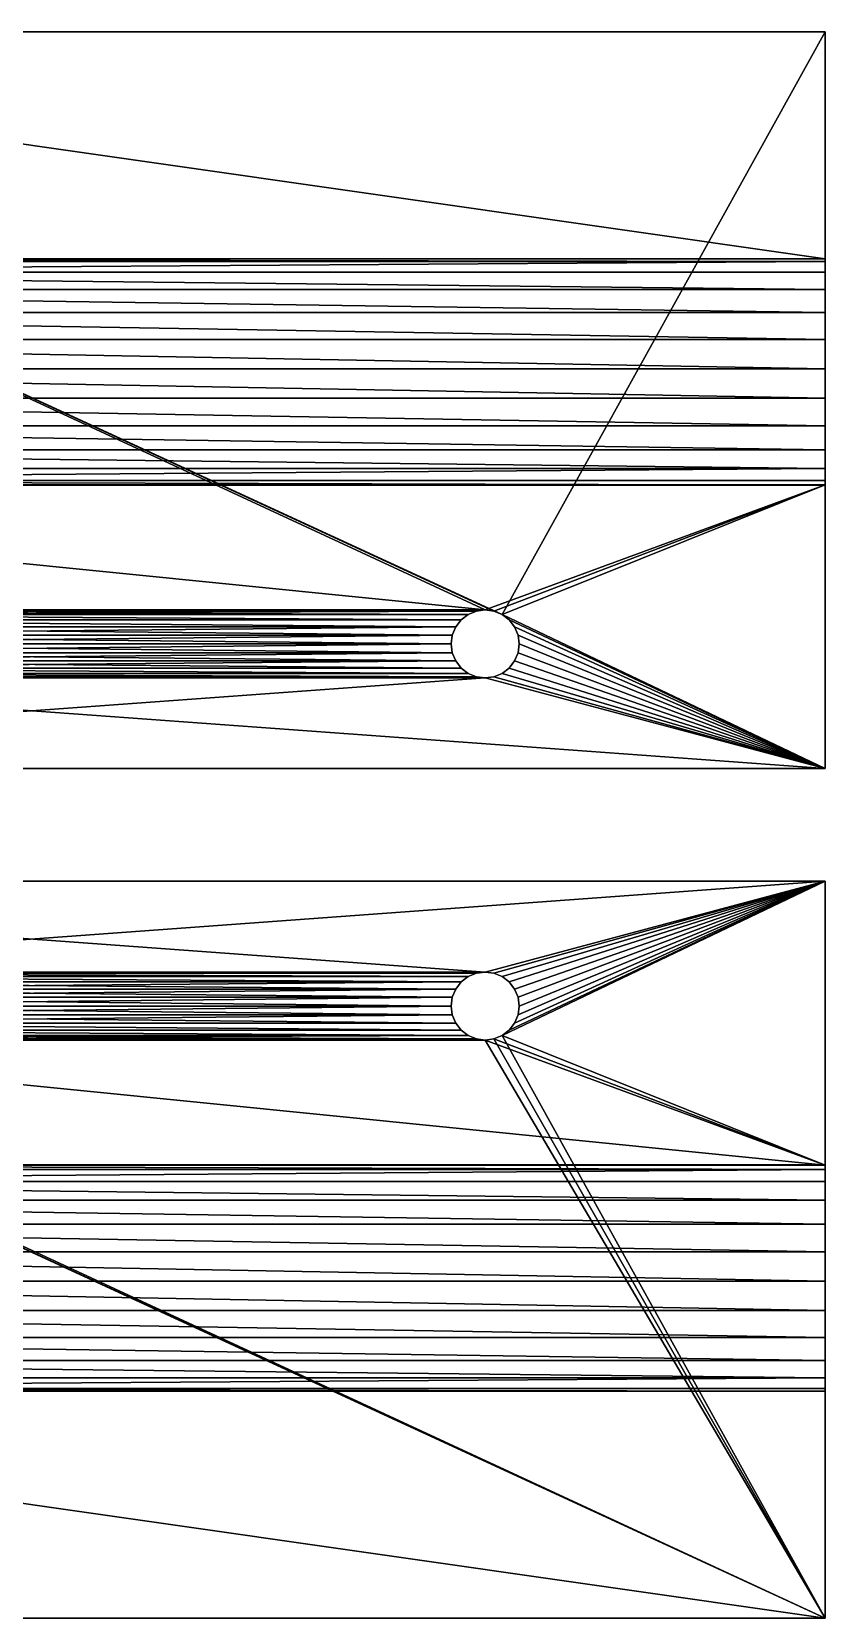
# Model space of a CAD drawing. Header units: metres. Extents: x 0 to 683, y 0 to 667.
# Drawn here: x 137 to 172, y 284.8 to 354.8 of the extents above; entities that cross this region are included whole.
import ezdxf

# ---------------------------------------------------------------- set-up
doc = ezdxf.new("R2010")
doc.units = ezdxf.units.M

msp = doc.modelspace()

# ---------------------------------------------------------------- meshes
at = {"layer": 'Y Support top'}
mesh = msp.add_polyface(dxfattribs=at)
corners = [(102, 354.769, 0), (172, 344.752, 0), (172, 354.769, 0), (102, 344.752, 0)]
mesh.append_faces([[corners[k] for k in face] for face in [(0, 1, 2), (1, 0, 3)]], dxfattribs={"vtx0": -1})
mesh = msp.add_polyface(dxfattribs=at)
corners = [(102, 354.769, -10), (172, 354.769, 0), (172, 354.769, -10), (102, 354.769, 0)]
mesh.append_faces([[corners[k] for k in face] for face in [(0, 1, 2), (1, 0, 3)]], dxfattribs={"vtx0": -1})
mesh = msp.add_polyface(dxfattribs=at)
corners = [(172, 354.769, -10), (157.75, 329.068, -10), (102, 354.769, -10), (172, 322.269, -10), (157.388, 329.217, -10), (157, 329.269, -10), (158.061, 328.829, -10), (158.299, 328.519, -10), (158.449, 328.157, -10), (158.5, 327.769, -10), (158.449, 327.38, -10), (158.299, 327.019, -10), (158.061, 326.708, -10), (157.75, 326.469, -10), (157.388, 326.32, -10), (157, 326.269, -10), (117, 326.269, -10), (116.25, 329.068, -10), (102, 322.269, -10), (116.612, 329.217, -10), (117, 329.269, -10), (115.939, 328.829, -10), (115.701, 328.519, -10), (115.551, 328.157, -10), (115.5, 327.769, -10), (115.551, 327.38, -10), (115.701, 327.019, -10), (115.939, 326.708, -10), (116.25, 326.469, -10), (116.612, 326.32, -10), (156.612, 329.217, -10), (117.388, 329.217, -10), (156.25, 329.068, -10), (117.75, 329.068, -10), (155.939, 328.829, -10), (118.061, 328.829, -10), (155.701, 328.519, -10), (118.299, 328.519, -10), (155.551, 328.157, -10), (118.449, 328.157, -10), (155.5, 327.769, -10), (118.5, 327.769, -10), (155.551, 327.38, -10), (118.449, 327.38, -10), (155.701, 327.019, -10), (118.299, 327.019, -10), (155.939, 326.708, -10), (118.061, 326.708, -10), (156.25, 326.469, -10), (117.75, 326.469, -10), (156.612, 326.32, -10), (117.388, 326.32, -10)]
mesh.append_faces([[corners[k] for k in face] for face in [(0, 1, 2), (1, 3, 6), (6, 3, 7), (7, 3, 8), (8, 3, 9), (9, 3, 10), (10, 3, 11), (11, 3, 12), (12, 3, 13), (13, 3, 14), (14, 3, 15), (2, 17, 18), (17, 2, 19), (19, 2, 20), (18, 16, 3), (30, 20, 5), (20, 30, 31), (31, 32, 33), (33, 34, 35), (35, 36, 37), (37, 38, 39), (39, 40, 41), (41, 42, 43), (43, 44, 45), (45, 46, 47), (47, 48, 49), (49, 50, 51), (51, 15, 16)]], dxfattribs={"vtx0": -1, "vtx1": -1})
mesh.append_faces([[corners[k] for k in face] for face in [(15, 3, 16), (20, 2, 5)]], dxfattribs={"vtx0": -1, "vtx1": -1, "vtx2": -1})
mesh.append_faces([[corners[k] for k in face] for face in [(1, 0, 3), (2, 1, 4), (2, 4, 5), (18, 17, 21), (18, 21, 22), (18, 22, 23), (18, 23, 24), (18, 24, 25), (18, 25, 26), (18, 26, 27), (18, 27, 28), (18, 28, 29), (18, 29, 16), (31, 30, 32), (33, 32, 34), (35, 34, 36), (37, 36, 38), (39, 38, 40), (41, 40, 42), (43, 42, 44), (45, 44, 46), (47, 46, 48), (49, 48, 50), (51, 50, 15)]], dxfattribs={"vtx0": -1, "vtx2": -1})
mesh = msp.add_polyface(dxfattribs=at)
corners = [(172, 322.269, -10), (172, 334.785, 0), (172, 322.269, 0), (172, 334.77, -0.137), (172, 334.976, -1.426), (172, 335.508, -2.618), (172, 336.331, -3.631), (172, 337.388, -4.397), (172, 338.607, -4.863), (172, 339.905, -4.998), (172, 344.632, -1.162), (172, 354.769, 0), (172, 344.752, 0), (172, 354.769, -10), (172, 344.165, -2.381), (172, 343.399, -3.438), (172, 342.386, -4.26), (172, 341.194, -4.792)]
mesh.append_faces([[corners[k] for k in face] for face in [(0, 1, 2), (10, 11, 12)]], dxfattribs={"vtx0": -1})
mesh.append_faces([[corners[k] for k in face] for face in [(1, 0, 3), (3, 0, 4), (4, 0, 5), (5, 0, 6), (6, 0, 7), (7, 0, 8), (8, 0, 9), (11, 10, 13), (13, 9, 0)]], dxfattribs={"vtx0": -1, "vtx1": -1})
mesh.append_faces([[corners[k] for k in face] for face in [(13, 10, 14), (13, 14, 15), (13, 15, 16), (13, 16, 17), (13, 17, 9)]], dxfattribs={"vtx0": -1, "vtx2": -1})
mesh = msp.add_polyface(dxfattribs=at)
corners = [(102, 344.752, 0), (172, 344.632, -1.162), (172, 344.752, 0), (102, 344.632, -1.162)]
mesh.append_faces([[corners[k] for k in face] for face in [(0, 1, 2), (1, 0, 3)]], dxfattribs={"vtx0": -1})
mesh = msp.add_polyface(dxfattribs=at)
corners = [(172, 344.632, -1.162), (102, 344.165, -2.381), (172, 344.165, -2.381), (102, 344.632, -1.162)]
mesh.append_faces([[corners[k] for k in face] for face in [(0, 1, 2), (1, 0, 3)]], dxfattribs={"vtx0": -1})
mesh = msp.add_polyface(dxfattribs=at)
corners = [(102, 344.165, -2.381), (172, 343.399, -3.438), (172, 344.165, -2.381), (102, 343.399, -3.438)]
mesh.append_faces([[corners[k] for k in face] for face in [(0, 1, 2), (1, 0, 3)]], dxfattribs={"vtx0": -1})
mesh = msp.add_polyface(dxfattribs=at)
corners = [(102, 343.399, -3.438), (172, 342.386, -4.26), (172, 343.399, -3.438), (102, 342.386, -4.26)]
mesh.append_faces([[corners[k] for k in face] for face in [(0, 1, 2), (1, 0, 3)]], dxfattribs={"vtx0": -1})
mesh = msp.add_polyface(dxfattribs=at)
corners = [(102, 342.386, -4.26), (172, 341.194, -4.792), (172, 342.386, -4.26), (102, 341.194, -4.792)]
mesh.append_faces([[corners[k] for k in face] for face in [(0, 1, 2), (1, 0, 3)]], dxfattribs={"vtx0": -1})
mesh = msp.add_polyface(dxfattribs=at)
corners = [(102, 341.194, -4.792), (172, 339.905, -4.998), (172, 341.194, -4.792), (102, 339.905, -4.998)]
mesh.append_faces([[corners[k] for k in face] for face in [(0, 1, 2), (1, 0, 3)]], dxfattribs={"vtx0": -1})
mesh = msp.add_polyface(dxfattribs=at)
corners = [(102, 339.905, -4.998), (172, 338.607, -4.863), (172, 339.905, -4.998), (102, 338.607, -4.863)]
mesh.append_faces([[corners[k] for k in face] for face in [(0, 1, 2), (1, 0, 3)]], dxfattribs={"vtx0": -1})
mesh = msp.add_polyface(dxfattribs=at)
corners = [(102, 338.607, -4.863), (172, 337.388, -4.397), (172, 338.607, -4.863), (102, 337.388, -4.397)]
mesh.append_faces([[corners[k] for k in face] for face in [(0, 1, 2), (1, 0, 3)]], dxfattribs={"vtx0": -1})
mesh = msp.add_polyface(dxfattribs=at)
corners = [(102, 337.388, -4.397), (172, 336.331, -3.631), (172, 337.388, -4.397), (102, 336.331, -3.631)]
mesh.append_faces([[corners[k] for k in face] for face in [(0, 1, 2), (1, 0, 3)]], dxfattribs={"vtx0": -1})
mesh = msp.add_polyface(dxfattribs=at)
corners = [(102, 336.331, -3.631), (172, 335.508, -2.618), (172, 336.331, -3.631), (102, 335.508, -2.618)]
mesh.append_faces([[corners[k] for k in face] for face in [(0, 1, 2), (1, 0, 3)]], dxfattribs={"vtx0": -1})
mesh = msp.add_polyface(dxfattribs=at)
corners = [(172, 335.508, -2.618), (102, 334.976, -1.426), (172, 334.976, -1.426), (102, 335.508, -2.618)]
mesh.append_faces([[corners[k] for k in face] for face in [(0, 1, 2), (1, 0, 3)]], dxfattribs={"vtx0": -1})
mesh = msp.add_polyface(dxfattribs=at)
corners = [(102, 334.976, -1.426), (172, 334.77, -0.137), (172, 334.976, -1.426), (102, 334.77, -0.137)]
mesh.append_faces([[corners[k] for k in face] for face in [(0, 1, 2), (1, 0, 3)]], dxfattribs={"vtx0": -1})
mesh = msp.add_polyface(dxfattribs=at)
corners = [(102, 334.77, -0.137), (172, 334.785, 0), (172, 334.77, -0.137), (102, 334.785, 0)]
mesh.append_faces([[corners[k] for k in face] for face in [(0, 1, 2), (1, 0, 3)]], dxfattribs={"vtx0": -1})
mesh = msp.add_polyface(dxfattribs=at)
corners = [(102, 334.785, 0), (116.612, 329.217, 0), (117, 329.269, 0), (116.25, 329.068, 0), (102, 322.269, 0), (115.939, 328.829, 0), (115.701, 328.519, 0), (115.551, 328.157, 0), (115.5, 327.769, 0), (115.551, 327.38, 0), (115.701, 327.019, 0), (115.939, 326.708, 0), (116.25, 326.469, 0), (116.612, 326.32, 0), (117, 326.269, 0), (157, 326.269, 0), (172, 322.269, 0), (172, 334.785, 0), (157.75, 329.068, 0), (157.388, 329.217, 0), (157, 329.269, 0), (158.061, 328.829, 0), (158.299, 328.519, 0), (158.449, 328.157, 0), (158.5, 327.769, 0), (158.449, 327.38, 0), (158.299, 327.019, 0), (158.061, 326.708, 0), (157.75, 326.469, 0), (157.388, 326.32, 0), (117.388, 329.217, 0), (156.612, 329.217, 0), (117.75, 329.068, 0), (156.25, 329.068, 0), (155.939, 328.829, 0), (118.061, 328.829, 0), (155.701, 328.519, 0), (118.299, 328.519, 0), (118.449, 328.157, 0), (155.551, 328.157, 0), (118.5, 327.769, 0), (155.5, 327.769, 0), (118.449, 327.38, 0), (155.551, 327.38, 0), (118.299, 327.019, 0), (155.701, 327.019, 0), (118.061, 326.708, 0), (155.939, 326.708, 0), (156.25, 326.469, 0), (117.75, 326.469, 0), (156.612, 326.32, 0), (117.388, 326.32, 0)]
mesh.append_faces([[corners[k] for k in face] for face in [(1, 0, 3), (3, 4, 5), (5, 4, 6), (6, 4, 7), (7, 4, 8), (8, 4, 9), (9, 4, 10), (10, 4, 11), (11, 4, 12), (12, 4, 13), (13, 4, 14), (17, 18, 16), (18, 17, 19), (19, 17, 20), (30, 20, 2), (20, 30, 31), (31, 32, 33), (33, 32, 34), (34, 35, 36), (36, 38, 39), (39, 40, 41), (41, 42, 43), (43, 44, 45), (45, 46, 47), (47, 46, 48), (48, 49, 50), (50, 14, 15)]], dxfattribs={"vtx0": -1, "vtx1": -1})
mesh.append_faces([[corners[k] for k in face] for face in [(14, 4, 15), (20, 0, 2)]], dxfattribs={"vtx0": -1, "vtx1": -1, "vtx2": -1})
mesh.append_faces([[corners[k] for k in face] for face in [(0, 1, 2), (3, 0, 4), (15, 4, 16), (20, 17, 0), (16, 18, 21), (16, 21, 22), (16, 22, 23), (16, 23, 24), (16, 24, 25), (16, 25, 26), (16, 26, 27), (16, 27, 28), (16, 28, 29), (16, 29, 15), (31, 30, 32), (34, 32, 35), (36, 35, 37), (36, 37, 38), (39, 38, 40), (41, 40, 42), (43, 42, 44), (45, 44, 46), (48, 46, 49), (50, 49, 51), (50, 51, 14)]], dxfattribs={"vtx0": -1, "vtx2": -1})
mesh = msp.add_polyface(dxfattribs=at)
corners = [(155.939, 328.829, 0), (156.25, 329.068, -10), (156.25, 329.068, 0), (155.939, 328.829, -10)]
mesh.append_faces([[corners[k] for k in face] for face in [(0, 1, 2), (1, 0, 3)]], dxfattribs={"vtx0": -1})
mesh = msp.add_polyface(dxfattribs=at)
corners = [(156.25, 329.068, 0), (156.612, 329.217, -10), (156.612, 329.217, 0), (156.25, 329.068, -10)]
mesh.append_faces([[corners[k] for k in face] for face in [(0, 1, 2), (1, 0, 3)]], dxfattribs={"vtx0": -1})
mesh = msp.add_polyface(dxfattribs=at)
corners = [(156.612, 329.217, 0), (157, 329.269, -10), (157, 329.269, 0), (156.612, 329.217, -10)]
mesh.append_faces([[corners[k] for k in face] for face in [(0, 1, 2), (1, 0, 3)]], dxfattribs={"vtx0": -1})
mesh = msp.add_polyface(dxfattribs=at)
corners = [(157, 329.269, 0), (157.388, 329.217, -10), (157.388, 329.217, 0), (157, 329.269, -10)]
mesh.append_faces([[corners[k] for k in face] for face in [(0, 1, 2), (1, 0, 3)]], dxfattribs={"vtx0": -1})
mesh = msp.add_polyface(dxfattribs=at)
corners = [(157.388, 329.217, 0), (157.75, 329.068, -10), (157.75, 329.068, 0), (157.388, 329.217, -10)]
mesh.append_faces([[corners[k] for k in face] for face in [(0, 1, 2), (1, 0, 3)]], dxfattribs={"vtx0": -1})
mesh = msp.add_polyface(dxfattribs=at)
corners = [(157.75, 329.068, 0), (158.061, 328.829, -10), (158.061, 328.829, 0), (157.75, 329.068, -10)]
mesh.append_faces([[corners[k] for k in face] for face in [(0, 1, 2), (1, 0, 3)]], dxfattribs={"vtx0": -1})
mesh = msp.add_polyface(dxfattribs=at)
corners = [(155.5, 327.769, -10), (155.551, 328.157, 0), (155.5, 327.769, 0), (155.551, 328.157, -10)]
mesh.append_faces([[corners[k] for k in face] for face in [(0, 1, 2), (1, 0, 3)]], dxfattribs={"vtx0": -1})
mesh = msp.add_polyface(dxfattribs=at)
corners = [(155.551, 328.157, -10), (155.701, 328.519, 0), (155.551, 328.157, 0), (155.701, 328.519, -10)]
mesh.append_faces([[corners[k] for k in face] for face in [(0, 1, 2), (1, 0, 3)]], dxfattribs={"vtx0": -1})
mesh = msp.add_polyface(dxfattribs=at)
corners = [(155.701, 328.519, -10), (155.939, 328.829, 0), (155.701, 328.519, 0), (155.939, 328.829, -10)]
mesh.append_faces([[corners[k] for k in face] for face in [(0, 1, 2), (1, 0, 3)]], dxfattribs={"vtx0": -1})
mesh = msp.add_polyface(dxfattribs=at)
corners = [(158.061, 328.829, -10), (158.299, 328.519, 0), (158.061, 328.829, 0), (158.299, 328.519, -10)]
mesh.append_faces([[corners[k] for k in face] for face in [(0, 1, 2), (1, 0, 3)]], dxfattribs={"vtx0": -1})
mesh = msp.add_polyface(dxfattribs=at)
corners = [(158.299, 328.519, -10), (158.449, 328.157, 0), (158.299, 328.519, 0), (158.449, 328.157, -10)]
mesh.append_faces([[corners[k] for k in face] for face in [(0, 1, 2), (1, 0, 3)]], dxfattribs={"vtx0": -1})
mesh = msp.add_polyface(dxfattribs=at)
corners = [(158.449, 328.157, -10), (158.5, 327.769, 0), (158.449, 328.157, 0), (158.5, 327.769, -10)]
mesh.append_faces([[corners[k] for k in face] for face in [(0, 1, 2), (1, 0, 3)]], dxfattribs={"vtx0": -1})
mesh = msp.add_polyface(dxfattribs=at)
corners = [(155.551, 327.38, -10), (155.5, 327.769, 0), (155.551, 327.38, 0), (155.5, 327.769, -10)]
mesh.append_faces([[corners[k] for k in face] for face in [(0, 1, 2), (1, 0, 3)]], dxfattribs={"vtx0": -1})
mesh = msp.add_polyface(dxfattribs=at)
corners = [(158.5, 327.769, -10), (158.449, 327.38, 0), (158.5, 327.769, 0), (158.449, 327.38, -10)]
mesh.append_faces([[corners[k] for k in face] for face in [(0, 1, 2), (1, 0, 3)]], dxfattribs={"vtx0": -1})
mesh = msp.add_polyface(dxfattribs=at)
corners = [(155.701, 327.019, -10), (155.551, 327.38, 0), (155.701, 327.019, 0), (155.551, 327.38, -10)]
mesh.append_faces([[corners[k] for k in face] for face in [(0, 1, 2), (1, 0, 3)]], dxfattribs={"vtx0": -1})
mesh = msp.add_polyface(dxfattribs=at)
corners = [(155.939, 326.708, -10), (155.701, 327.019, 0), (155.939, 326.708, 0), (155.701, 327.019, -10)]
mesh.append_faces([[corners[k] for k in face] for face in [(0, 1, 2), (1, 0, 3)]], dxfattribs={"vtx0": -1})
mesh = msp.add_polyface(dxfattribs=at)
corners = [(158.299, 327.019, -10), (158.061, 326.708, 0), (158.299, 327.019, 0), (158.061, 326.708, -10)]
mesh.append_faces([[corners[k] for k in face] for face in [(0, 1, 2), (1, 0, 3)]], dxfattribs={"vtx0": -1})
mesh = msp.add_polyface(dxfattribs=at)
corners = [(158.449, 327.38, -10), (158.299, 327.019, 0), (158.449, 327.38, 0), (158.299, 327.019, -10)]
mesh.append_faces([[corners[k] for k in face] for face in [(0, 1, 2), (1, 0, 3)]], dxfattribs={"vtx0": -1})
mesh = msp.add_polyface(dxfattribs=at)
corners = [(155.939, 326.708, -10), (156.25, 326.469, 0), (156.25, 326.469, -10), (155.939, 326.708, 0)]
mesh.append_faces([[corners[k] for k in face] for face in [(0, 1, 2), (1, 0, 3)]], dxfattribs={"vtx0": -1})
mesh = msp.add_polyface(dxfattribs=at)
corners = [(156.25, 326.469, -10), (156.612, 326.32, 0), (156.612, 326.32, -10), (156.25, 326.469, 0)]
mesh.append_faces([[corners[k] for k in face] for face in [(0, 1, 2), (1, 0, 3)]], dxfattribs={"vtx0": -1})
mesh = msp.add_polyface(dxfattribs=at)
corners = [(156.612, 326.32, -10), (157, 326.269, 0), (157, 326.269, -10), (156.612, 326.32, 0)]
mesh.append_faces([[corners[k] for k in face] for face in [(0, 1, 2), (1, 0, 3)]], dxfattribs={"vtx0": -1})
mesh = msp.add_polyface(dxfattribs=at)
corners = [(157, 326.269, -10), (157.388, 326.32, 0), (157.388, 326.32, -10), (157, 326.269, 0)]
mesh.append_faces([[corners[k] for k in face] for face in [(0, 1, 2), (1, 0, 3)]], dxfattribs={"vtx0": -1})
mesh = msp.add_polyface(dxfattribs=at)
corners = [(157.388, 326.32, -10), (157.75, 326.469, 0), (157.75, 326.469, -10), (157.388, 326.32, 0)]
mesh.append_faces([[corners[k] for k in face] for face in [(0, 1, 2), (1, 0, 3)]], dxfattribs={"vtx0": -1})
mesh = msp.add_polyface(dxfattribs=at)
corners = [(157.75, 326.469, -10), (158.061, 326.708, 0), (158.061, 326.708, -10), (157.75, 326.469, 0)]
mesh.append_faces([[corners[k] for k in face] for face in [(0, 1, 2), (1, 0, 3)]], dxfattribs={"vtx0": -1})
mesh = msp.add_polyface(dxfattribs=at)
corners = [(102, 322.269, 0), (172, 322.269, -10), (172, 322.269, 0), (102, 322.269, -10)]
mesh.append_faces([[corners[k] for k in face] for face in [(0, 1, 2), (1, 0, 3)]], dxfattribs={"vtx0": -1})
mesh = msp.add_polyface(dxfattribs=at)
corners = [(172, 317.3, 0), (102, 317.3, -10), (102, 317.3, 0), (172, 317.3, -10)]
mesh.append_faces([[corners[k] for k in face] for face in [(0, 1, 2), (1, 0, 3)]], dxfattribs={"vtx0": -1})
mesh = msp.add_polyface(dxfattribs=at)
corners = [(172, 304.784, 0), (157.388, 310.351, 0), (157, 310.3, 0), (157.75, 310.501, 0), (172, 317.3, 0), (158.061, 310.739, 0), (158.299, 311.05, 0), (158.449, 311.412, 0), (158.5, 311.8, 0), (158.449, 312.188, 0), (158.299, 312.55, 0), (158.061, 312.861, 0), (157.75, 313.099, 0), (157.388, 313.249, 0), (157, 313.3, 0), (117, 313.3, 0), (102, 317.3, 0), (102, 304.784, 0), (116.25, 310.501, 0), (116.612, 310.351, 0), (117, 310.3, 0), (115.939, 310.739, 0), (115.701, 311.05, 0), (115.551, 311.412, 0), (115.5, 311.8, 0), (115.551, 312.188, 0), (115.701, 312.55, 0), (115.939, 312.861, 0), (116.25, 313.099, 0), (116.612, 313.249, 0), (156.612, 310.351, 0), (117.388, 310.351, 0), (156.25, 310.501, 0), (117.75, 310.501, 0), (118.061, 310.739, 0), (155.939, 310.739, 0), (118.299, 311.05, 0), (155.701, 311.05, 0), (155.551, 311.412, 0), (118.449, 311.412, 0), (155.5, 311.8, 0), (118.5, 311.8, 0), (155.551, 312.188, 0), (118.449, 312.188, 0), (155.701, 312.55, 0), (118.299, 312.55, 0), (155.939, 312.861, 0), (118.061, 312.861, 0), (117.75, 313.099, 0), (156.25, 313.099, 0), (117.388, 313.249, 0), (156.612, 313.249, 0)]
mesh.append_faces([[corners[k] for k in face] for face in [(1, 0, 3), (3, 4, 5), (5, 4, 6), (6, 4, 7), (7, 4, 8), (8, 4, 9), (9, 4, 10), (10, 4, 11), (11, 4, 12), (12, 4, 13), (13, 4, 14), (17, 18, 16), (18, 17, 19), (19, 17, 20), (30, 20, 2), (20, 30, 31), (31, 32, 33), (33, 32, 34), (34, 35, 36), (36, 38, 39), (39, 40, 41), (41, 42, 43), (43, 44, 45), (45, 46, 47), (47, 46, 48), (48, 49, 50), (50, 14, 15)]], dxfattribs={"vtx0": -1, "vtx1": -1})
mesh.append_faces([[corners[k] for k in face] for face in [(14, 4, 15), (20, 0, 2)]], dxfattribs={"vtx0": -1, "vtx1": -1, "vtx2": -1})
mesh.append_faces([[corners[k] for k in face] for face in [(0, 1, 2), (3, 0, 4), (15, 4, 16), (20, 17, 0), (16, 18, 21), (16, 21, 22), (16, 22, 23), (16, 23, 24), (16, 24, 25), (16, 25, 26), (16, 26, 27), (16, 27, 28), (16, 28, 29), (16, 29, 15), (31, 30, 32), (34, 32, 35), (36, 35, 37), (36, 37, 38), (39, 38, 40), (41, 40, 42), (43, 42, 44), (45, 44, 46), (48, 46, 49), (50, 49, 51), (50, 51, 14)]], dxfattribs={"vtx0": -1, "vtx2": -1})
mesh = msp.add_polyface(dxfattribs=at)
corners = [(102, 284.8, -10), (116.25, 310.501, -10), (172, 284.8, -10), (102, 317.3, -10), (116.612, 310.351, -10), (117, 310.3, -10), (115.939, 310.739, -10), (115.701, 311.05, -10), (115.551, 311.412, -10), (115.5, 311.8, -10), (115.551, 312.188, -10), (115.701, 312.55, -10), (115.939, 312.861, -10), (116.25, 313.099, -10), (116.612, 313.249, -10), (117, 313.3, -10), (157, 313.3, -10), (157.75, 310.501, -10), (172, 317.3, -10), (157.388, 310.351, -10), (157, 310.3, -10), (158.061, 310.739, -10), (158.299, 311.05, -10), (158.449, 311.412, -10), (158.5, 311.8, -10), (158.449, 312.188, -10), (158.299, 312.55, -10), (158.061, 312.861, -10), (157.75, 313.099, -10), (157.388, 313.249, -10), (117.388, 310.351, -10), (156.612, 310.351, -10), (117.75, 310.501, -10), (156.25, 310.501, -10), (118.061, 310.739, -10), (155.939, 310.739, -10), (118.299, 311.05, -10), (155.701, 311.05, -10), (118.449, 311.412, -10), (155.551, 311.412, -10), (118.5, 311.8, -10), (155.5, 311.8, -10), (118.449, 312.188, -10), (155.551, 312.188, -10), (118.299, 312.55, -10), (155.701, 312.55, -10), (118.061, 312.861, -10), (155.939, 312.861, -10), (117.75, 313.099, -10), (156.25, 313.099, -10), (117.388, 313.249, -10), (156.612, 313.249, -10)]
mesh.append_faces([[corners[k] for k in face] for face in [(0, 1, 2), (1, 3, 6), (6, 3, 7), (7, 3, 8), (8, 3, 9), (9, 3, 10), (10, 3, 11), (11, 3, 12), (12, 3, 13), (13, 3, 14), (14, 3, 15), (2, 17, 18), (17, 2, 19), (19, 2, 20), (18, 16, 3), (30, 20, 5), (20, 30, 31), (31, 32, 33), (33, 34, 35), (35, 36, 37), (37, 38, 39), (39, 40, 41), (41, 42, 43), (43, 44, 45), (45, 46, 47), (47, 48, 49), (49, 50, 51), (51, 15, 16)]], dxfattribs={"vtx0": -1, "vtx1": -1})
mesh.append_faces([[corners[k] for k in face] for face in [(15, 3, 16), (20, 2, 5)]], dxfattribs={"vtx0": -1, "vtx1": -1, "vtx2": -1})
mesh.append_faces([[corners[k] for k in face] for face in [(1, 0, 3), (2, 1, 4), (2, 4, 5), (18, 17, 21), (18, 21, 22), (18, 22, 23), (18, 23, 24), (18, 24, 25), (18, 25, 26), (18, 26, 27), (18, 27, 28), (18, 28, 29), (18, 29, 16), (31, 30, 32), (33, 32, 34), (35, 34, 36), (37, 36, 38), (39, 38, 40), (41, 40, 42), (43, 42, 44), (45, 44, 46), (47, 46, 48), (49, 48, 50), (51, 50, 15)]], dxfattribs={"vtx0": -1, "vtx2": -1})
mesh = msp.add_polyface(dxfattribs=at)
corners = [(172, 284.8, -10), (172, 294.816, 0), (172, 284.8, 0), (172, 294.937, -1.162), (172, 295.403, -2.381), (172, 296.169, -3.438), (172, 297.182, -4.26), (172, 298.374, -4.792), (172, 299.663, -4.998), (172, 304.798, -0.137), (172, 317.3, 0), (172, 304.784, 0), (172, 317.3, -10), (172, 304.592, -1.426), (172, 304.06, -2.618), (172, 303.238, -3.631), (172, 302.181, -4.397), (172, 300.962, -4.863)]
mesh.append_faces([[corners[k] for k in face] for face in [(0, 1, 2), (9, 10, 11)]], dxfattribs={"vtx0": -1})
mesh.append_faces([[corners[k] for k in face] for face in [(1, 0, 3), (3, 0, 4), (4, 0, 5), (5, 0, 6), (6, 0, 7), (7, 0, 8), (10, 9, 12), (12, 8, 0)]], dxfattribs={"vtx0": -1, "vtx1": -1})
mesh.append_faces([[corners[k] for k in face] for face in [(12, 9, 13), (12, 13, 14), (12, 14, 15), (12, 15, 16), (12, 16, 17), (12, 17, 8)]], dxfattribs={"vtx0": -1, "vtx2": -1})
mesh = msp.add_polyface(dxfattribs=at)
corners = [(155.701, 312.55, -10), (155.939, 312.861, 0), (155.701, 312.55, 0), (155.939, 312.861, -10)]
mesh.append_faces([[corners[k] for k in face] for face in [(0, 1, 2), (1, 0, 3)]], dxfattribs={"vtx0": -1})
mesh = msp.add_polyface(dxfattribs=at)
corners = [(156.25, 313.099, -10), (155.939, 312.861, 0), (155.939, 312.861, -10), (156.25, 313.099, 0)]
mesh.append_faces([[corners[k] for k in face] for face in [(0, 1, 2), (1, 0, 3)]], dxfattribs={"vtx0": -1})
mesh = msp.add_polyface(dxfattribs=at)
corners = [(156.612, 313.249, -10), (156.25, 313.099, 0), (156.25, 313.099, -10), (156.612, 313.249, 0)]
mesh.append_faces([[corners[k] for k in face] for face in [(0, 1, 2), (1, 0, 3)]], dxfattribs={"vtx0": -1})
mesh = msp.add_polyface(dxfattribs=at)
corners = [(157, 313.3, -10), (156.612, 313.249, 0), (156.612, 313.249, -10), (157, 313.3, 0)]
mesh.append_faces([[corners[k] for k in face] for face in [(0, 1, 2), (1, 0, 3)]], dxfattribs={"vtx0": -1})
mesh = msp.add_polyface(dxfattribs=at)
corners = [(157.388, 313.249, -10), (157, 313.3, 0), (157, 313.3, -10), (157.388, 313.249, 0)]
mesh.append_faces([[corners[k] for k in face] for face in [(0, 1, 2), (1, 0, 3)]], dxfattribs={"vtx0": -1})
mesh = msp.add_polyface(dxfattribs=at)
corners = [(157.75, 313.099, -10), (157.388, 313.249, 0), (157.388, 313.249, -10), (157.75, 313.099, 0)]
mesh.append_faces([[corners[k] for k in face] for face in [(0, 1, 2), (1, 0, 3)]], dxfattribs={"vtx0": -1})
mesh = msp.add_polyface(dxfattribs=at)
corners = [(158.061, 312.861, -10), (157.75, 313.099, 0), (157.75, 313.099, -10), (158.061, 312.861, 0)]
mesh.append_faces([[corners[k] for k in face] for face in [(0, 1, 2), (1, 0, 3)]], dxfattribs={"vtx0": -1})
mesh = msp.add_polyface(dxfattribs=at)
corners = [(158.061, 312.861, -10), (158.299, 312.55, 0), (158.061, 312.861, 0), (158.299, 312.55, -10)]
mesh.append_faces([[corners[k] for k in face] for face in [(0, 1, 2), (1, 0, 3)]], dxfattribs={"vtx0": -1})
mesh = msp.add_polyface(dxfattribs=at)
corners = [(155.5, 311.8, -10), (155.551, 312.188, 0), (155.5, 311.8, 0), (155.551, 312.188, -10)]
mesh.append_faces([[corners[k] for k in face] for face in [(0, 1, 2), (1, 0, 3)]], dxfattribs={"vtx0": -1})
mesh = msp.add_polyface(dxfattribs=at)
corners = [(155.551, 312.188, -10), (155.701, 312.55, 0), (155.551, 312.188, 0), (155.701, 312.55, -10)]
mesh.append_faces([[corners[k] for k in face] for face in [(0, 1, 2), (1, 0, 3)]], dxfattribs={"vtx0": -1})
mesh = msp.add_polyface(dxfattribs=at)
corners = [(158.299, 312.55, -10), (158.449, 312.188, 0), (158.299, 312.55, 0), (158.449, 312.188, -10)]
mesh.append_faces([[corners[k] for k in face] for face in [(0, 1, 2), (1, 0, 3)]], dxfattribs={"vtx0": -1})
mesh = msp.add_polyface(dxfattribs=at)
corners = [(158.449, 312.188, -10), (158.5, 311.8, 0), (158.449, 312.188, 0), (158.5, 311.8, -10)]
mesh.append_faces([[corners[k] for k in face] for face in [(0, 1, 2), (1, 0, 3)]], dxfattribs={"vtx0": -1})
mesh = msp.add_polyface(dxfattribs=at)
corners = [(155.551, 311.412, -10), (155.5, 311.8, 0), (155.551, 311.412, 0), (155.5, 311.8, -10)]
mesh.append_faces([[corners[k] for k in face] for face in [(0, 1, 2), (1, 0, 3)]], dxfattribs={"vtx0": -1})
mesh = msp.add_polyface(dxfattribs=at)
corners = [(155.701, 311.05, -10), (155.551, 311.412, 0), (155.701, 311.05, 0), (155.551, 311.412, -10)]
mesh.append_faces([[corners[k] for k in face] for face in [(0, 1, 2), (1, 0, 3)]], dxfattribs={"vtx0": -1})
mesh = msp.add_polyface(dxfattribs=at)
corners = [(158.449, 311.412, -10), (158.299, 311.05, 0), (158.449, 311.412, 0), (158.299, 311.05, -10)]
mesh.append_faces([[corners[k] for k in face] for face in [(0, 1, 2), (1, 0, 3)]], dxfattribs={"vtx0": -1})
mesh = msp.add_polyface(dxfattribs=at)
corners = [(158.5, 311.8, -10), (158.449, 311.412, 0), (158.5, 311.8, 0), (158.449, 311.412, -10)]
mesh.append_faces([[corners[k] for k in face] for face in [(0, 1, 2), (1, 0, 3)]], dxfattribs={"vtx0": -1})
mesh = msp.add_polyface(dxfattribs=at)
corners = [(155.939, 310.739, -10), (155.701, 311.05, 0), (155.939, 310.739, 0), (155.701, 311.05, -10)]
mesh.append_faces([[corners[k] for k in face] for face in [(0, 1, 2), (1, 0, 3)]], dxfattribs={"vtx0": -1})
mesh = msp.add_polyface(dxfattribs=at)
corners = [(156.25, 310.501, 0), (155.939, 310.739, -10), (155.939, 310.739, 0), (156.25, 310.501, -10)]
mesh.append_faces([[corners[k] for k in face] for face in [(0, 1, 2), (1, 0, 3)]], dxfattribs={"vtx0": -1})
mesh = msp.add_polyface(dxfattribs=at)
corners = [(158.061, 310.739, 0), (157.75, 310.501, -10), (157.75, 310.501, 0), (158.061, 310.739, -10)]
mesh.append_faces([[corners[k] for k in face] for face in [(0, 1, 2), (1, 0, 3)]], dxfattribs={"vtx0": -1})
mesh = msp.add_polyface(dxfattribs=at)
corners = [(158.299, 311.05, -10), (158.061, 310.739, 0), (158.299, 311.05, 0), (158.061, 310.739, -10)]
mesh.append_faces([[corners[k] for k in face] for face in [(0, 1, 2), (1, 0, 3)]], dxfattribs={"vtx0": -1})
mesh = msp.add_polyface(dxfattribs=at)
corners = [(156.612, 310.351, 0), (156.25, 310.501, -10), (156.25, 310.501, 0), (156.612, 310.351, -10)]
mesh.append_faces([[corners[k] for k in face] for face in [(0, 1, 2), (1, 0, 3)]], dxfattribs={"vtx0": -1})
mesh = msp.add_polyface(dxfattribs=at)
corners = [(157, 310.3, 0), (156.612, 310.351, -10), (156.612, 310.351, 0), (157, 310.3, -10)]
mesh.append_faces([[corners[k] for k in face] for face in [(0, 1, 2), (1, 0, 3)]], dxfattribs={"vtx0": -1})
mesh = msp.add_polyface(dxfattribs=at)
corners = [(157.388, 310.351, 0), (157, 310.3, -10), (157, 310.3, 0), (157.388, 310.351, -10)]
mesh.append_faces([[corners[k] for k in face] for face in [(0, 1, 2), (1, 0, 3)]], dxfattribs={"vtx0": -1})
mesh = msp.add_polyface(dxfattribs=at)
corners = [(157.75, 310.501, 0), (157.388, 310.351, -10), (157.388, 310.351, 0), (157.75, 310.501, -10)]
mesh.append_faces([[corners[k] for k in face] for face in [(0, 1, 2), (1, 0, 3)]], dxfattribs={"vtx0": -1})
mesh = msp.add_polyface(dxfattribs=at)
corners = [(172, 304.798, -0.137), (102, 304.784, 0), (102, 304.798, -0.137), (172, 304.784, 0)]
mesh.append_faces([[corners[k] for k in face] for face in [(0, 1, 2), (1, 0, 3)]], dxfattribs={"vtx0": -1})
mesh = msp.add_polyface(dxfattribs=at)
corners = [(172, 304.592, -1.426), (102, 304.798, -0.137), (102, 304.592, -1.426), (172, 304.798, -0.137)]
mesh.append_faces([[corners[k] for k in face] for face in [(0, 1, 2), (1, 0, 3)]], dxfattribs={"vtx0": -1})
mesh = msp.add_polyface(dxfattribs=at)
corners = [(102, 304.06, -2.618), (172, 304.592, -1.426), (102, 304.592, -1.426), (172, 304.06, -2.618)]
mesh.append_faces([[corners[k] for k in face] for face in [(0, 1, 2), (1, 0, 3)]], dxfattribs={"vtx0": -1})
mesh = msp.add_polyface(dxfattribs=at)
corners = [(172, 303.238, -3.631), (102, 304.06, -2.618), (102, 303.238, -3.631), (172, 304.06, -2.618)]
mesh.append_faces([[corners[k] for k in face] for face in [(0, 1, 2), (1, 0, 3)]], dxfattribs={"vtx0": -1})
mesh = msp.add_polyface(dxfattribs=at)
corners = [(172, 302.181, -4.397), (102, 303.238, -3.631), (102, 302.181, -4.397), (172, 303.238, -3.631)]
mesh.append_faces([[corners[k] for k in face] for face in [(0, 1, 2), (1, 0, 3)]], dxfattribs={"vtx0": -1})
mesh = msp.add_polyface(dxfattribs=at)
corners = [(172, 300.962, -4.863), (102, 302.181, -4.397), (102, 300.962, -4.863), (172, 302.181, -4.397)]
mesh.append_faces([[corners[k] for k in face] for face in [(0, 1, 2), (1, 0, 3)]], dxfattribs={"vtx0": -1})
mesh = msp.add_polyface(dxfattribs=at)
corners = [(172, 299.663, -4.998), (102, 300.962, -4.863), (102, 299.663, -4.998), (172, 300.962, -4.863)]
mesh.append_faces([[corners[k] for k in face] for face in [(0, 1, 2), (1, 0, 3)]], dxfattribs={"vtx0": -1})
mesh = msp.add_polyface(dxfattribs=at)
corners = [(172, 298.374, -4.792), (102, 299.663, -4.998), (102, 298.374, -4.792), (172, 299.663, -4.998)]
mesh.append_faces([[corners[k] for k in face] for face in [(0, 1, 2), (1, 0, 3)]], dxfattribs={"vtx0": -1})
mesh = msp.add_polyface(dxfattribs=at)
corners = [(172, 297.182, -4.26), (102, 298.374, -4.792), (102, 297.182, -4.26), (172, 298.374, -4.792)]
mesh.append_faces([[corners[k] for k in face] for face in [(0, 1, 2), (1, 0, 3)]], dxfattribs={"vtx0": -1})
mesh = msp.add_polyface(dxfattribs=at)
corners = [(172, 296.169, -3.438), (102, 297.182, -4.26), (102, 296.169, -3.438), (172, 297.182, -4.26)]
mesh.append_faces([[corners[k] for k in face] for face in [(0, 1, 2), (1, 0, 3)]], dxfattribs={"vtx0": -1})
mesh = msp.add_polyface(dxfattribs=at)
corners = [(172, 295.403, -2.381), (102, 296.169, -3.438), (102, 295.403, -2.381), (172, 296.169, -3.438)]
mesh.append_faces([[corners[k] for k in face] for face in [(0, 1, 2), (1, 0, 3)]], dxfattribs={"vtx0": -1})
mesh = msp.add_polyface(dxfattribs=at)
corners = [(102, 294.937, -1.162), (172, 295.403, -2.381), (102, 295.403, -2.381), (172, 294.937, -1.162)]
mesh.append_faces([[corners[k] for k in face] for face in [(0, 1, 2), (1, 0, 3)]], dxfattribs={"vtx0": -1})
mesh = msp.add_polyface(dxfattribs=at)
corners = [(172, 294.816, 0), (102, 294.937, -1.162), (102, 294.816, 0), (172, 294.937, -1.162)]
mesh.append_faces([[corners[k] for k in face] for face in [(0, 1, 2), (1, 0, 3)]], dxfattribs={"vtx0": -1})
mesh = msp.add_polyface(dxfattribs=at)
corners = [(172, 284.8, 0), (102, 294.816, 0), (102, 284.8, 0), (172, 294.816, 0)]
mesh.append_faces([[corners[k] for k in face] for face in [(0, 1, 2), (1, 0, 3)]], dxfattribs={"vtx0": -1})
mesh = msp.add_polyface(dxfattribs=at)
corners = [(172, 284.8, -10), (102, 284.8, 0), (102, 284.8, -10), (172, 284.8, 0)]
mesh.append_faces([[corners[k] for k in face] for face in [(0, 1, 2), (1, 0, 3)]], dxfattribs={"vtx0": -1})

doc.saveas('drawing.dxf')
